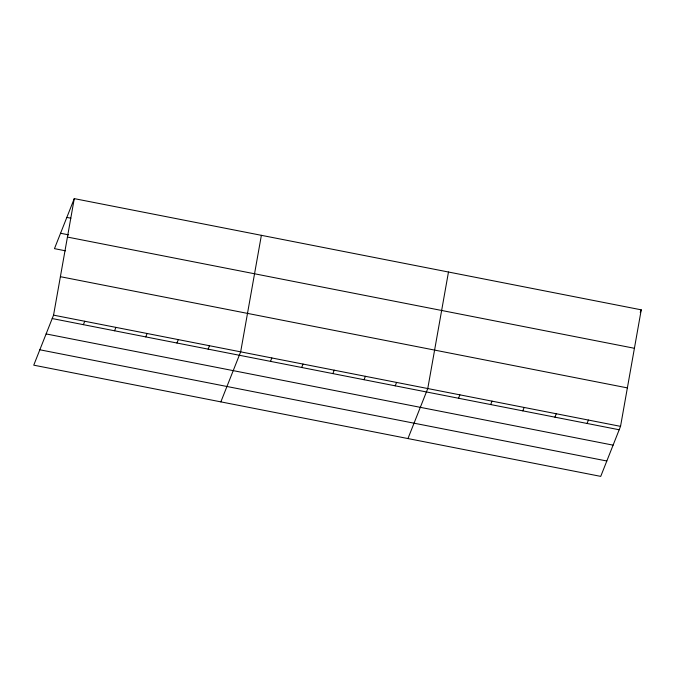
<?xml version="1.0" encoding="UTF-8"?>
<svg xmlns="http://www.w3.org/2000/svg" width="675" height="675" viewBox="0 0 675 675"><rect width="100%" height="100%" fill="white"/><g stroke="black" fill="none" stroke-linecap="round" stroke-linejoin="round"><path stroke-width="1.01" d="M53.553 315.141L74.267 198.619L641.25 309.833L620.536 426.355L600.733 476.381L33.75 365.167L53.553 315.141L620.536 426.355M261.377 235.322L240.663 351.844L220.852 401.87M448.478 272.017L427.764 388.538L407.953 438.564M74.267 198.619L54.464 248.645L65.526 250.822M83.388 324.667L84.738 321.258M114.573 330.784L115.923 327.375M145.758 336.901L147.108 333.492M176.943 343.018L178.293 339.609M208.128 349.135L209.478 345.727M270.489 361.37L271.848 357.961M301.674 367.487L303.024 364.07M332.859 373.604L334.209 370.187M364.044 379.721L365.394 376.304M395.229 385.838L396.579 382.421M458.544 398.25L459.894 394.841M490.674 404.553L492.024 401.144M522.796 410.856L524.146 407.447M554.926 417.158L556.276 413.75M587.056 423.461L588.406 420.052M640.237 312.39L641.25 309.833M66.833 217.418L70.85 218.202M60.556 233.263L68.605 234.841M67.433 237.068L634.416 348.283M60.396 276.691L627.37 387.897M52.203 318.549L619.186 429.764M46.119 333.931L613.094 445.146M39.842 349.785L606.817 461"/></g></svg>
